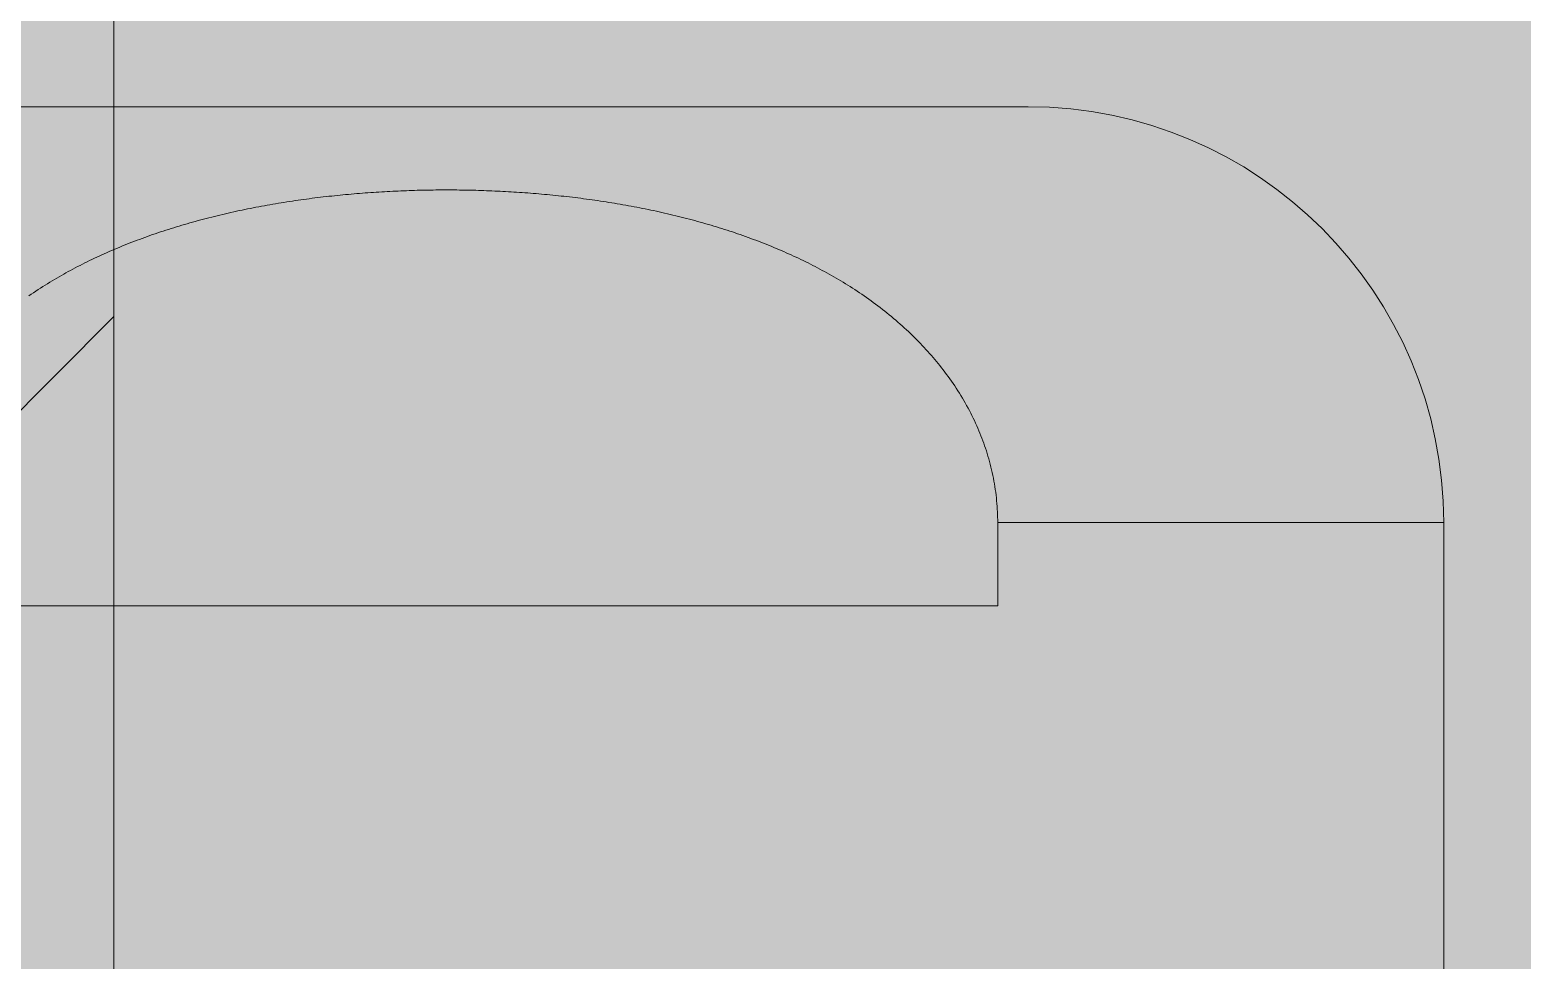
# Model space of a CAD drawing. Header units: millimetres. Extents: x 5622 to 8918, y 2044 to 6634.
# Drawn here: x 8365.06 to 8374.03, y 3718.7 to 3724.29 of the extents above; entities that cross this region are included whole.
import ezdxf

# ---------------------------------------------------------------- set-up
doc = ezdxf.new("R2010")
doc.units = ezdxf.units.MM
doc.linetypes.add('NASCOSTA', pattern=[9.525, 6.35, -3.175])
for name, color, linetype, lineweight in [('F_ARREDI', 7, 'Continuous', 5), ('F_FERRAMENTA', 253, 'Continuous', 5), ('F_MULTI laminato OPACO', 1, 'Continuous', 5), ('F_MULTI laminato OPACO_retino', 1, 'Continuous', 5), ('F_Proiezioni', 253, 'NASCOSTA', 9)]:
    doc.layers.add(name, color=color, linetype=linetype, lineweight=lineweight)

# ---------------------------------------------------------------- blocks, each defined once
blk = doc.blocks.new('PIEDINO_infilare_H.52_prospetto_fronte')
at = {"layer": 'F_FERRAMENTA'}
for p, q in [((-45528.2534, 10925.2187), (-45521.2534, 10925.2187)), ((-45525.4101, 10924.6857), (-45525.3933, 10924.6874)), ((-45525.3933, 10924.6874), (-45525.3765, 10924.6891)), ((-45525.3765, 10924.6891), (-45525.3597, 10924.6907)), ((-45525.3597, 10924.6907), (-45525.3429, 10924.6922)), ((-45525.3429, 10924.6922), (-45525.3261, 10924.6937)), ((-45525.3261, 10924.6937), (-45525.3093, 10924.6952)), ((-45525.3093, 10924.6952), (-45525.2926, 10924.6966)), ((-45525.2926, 10924.6966), (-45525.2759, 10924.698)), ((-45525.2759, 10924.698), (-45525.2591, 10924.6993)), ((-45525.2591, 10924.6993), (-45525.2424, 10924.7006)), ((-45525.2424, 10924.7006), (-45525.2258, 10924.7018)), ((-45525.2258, 10924.7018), (-45525.2091, 10924.703)), ((-45525.2091, 10924.703), (-45525.1925, 10924.7041)), ((-45525.1925, 10924.7041), (-45525.1758, 10924.7052)), ((-45525.1758, 10924.7052), (-45525.1593, 10924.7062)), ((-45525.1593, 10924.7062), (-45525.1427, 10924.7072)), ((-45525.1427, 10924.7072), (-45525.1261, 10924.7082)), ((-45525.1261, 10924.7082), (-45525.1096, 10924.7091)), ((-45525.1096, 10924.7091), (-45525.0931, 10924.71)), ((-45525.0931, 10924.71), (-45525.0766, 10924.7108)), ((-45525.0766, 10924.7108), (-45525.0601, 10924.7116)), ((-45525.0601, 10924.7116), (-45525.0437, 10924.7123)), ((-45525.0437, 10924.7123), (-45525.0273, 10924.713)), ((-45525.0273, 10924.713), (-45525.0109, 10924.7137)), ((-45525.0109, 10924.7137), (-45524.9946, 10924.7143)), ((-45524.9946, 10924.7143), (-45524.9783, 10924.7149)), ((-45524.9783, 10924.7149), (-45524.962, 10924.7154)), ((-45524.962, 10924.7154), (-45524.9457, 10924.7159)), ((-45524.9457, 10924.7159), (-45524.9295, 10924.7164)), ((-45524.9295, 10924.7164), (-45524.9133, 10924.7168)), ((-45524.9133, 10924.7168), (-45524.8972, 10924.7172)), ((-45524.8972, 10924.7172), (-45524.8811, 10924.7175)), ((-45524.8811, 10924.7175), (-45524.865, 10924.7178)), ((-45524.865, 10924.7178), (-45524.8489, 10924.718)), ((-45524.8489, 10924.718), (-45524.8329, 10924.7182)), ((-45524.8329, 10924.7182), (-45524.8169, 10924.7184)), ((-45524.8169, 10924.7184), (-45524.801, 10924.7185)), ((-45524.801, 10924.7185), (-45524.7851, 10924.7186)), ((-45524.7851, 10924.7186), (-45524.7693, 10924.7187)), ((-45524.7693, 10924.7187), (-45524.7534, 10924.7187)), ((-45524.7376, 10924.7187), (-45524.7534, 10924.7187)), ((-45524.7218, 10924.7186), (-45524.7376, 10924.7187)), ((-45524.7059, 10924.7185), (-45524.7218, 10924.7186)), ((-45524.6899, 10924.7184), (-45524.7059, 10924.7185)), ((-45524.674, 10924.7182), (-45524.6899, 10924.7184)), ((-45524.6579, 10924.718), (-45524.674, 10924.7182)), ((-45524.6419, 10924.7178), (-45524.6579, 10924.718)), ((-45524.6258, 10924.7175), (-45524.6419, 10924.7178)), ((-45524.6097, 10924.7172), (-45524.6258, 10924.7175)), ((-45524.5935, 10924.7168), (-45524.6097, 10924.7172)), ((-45524.5774, 10924.7164), (-45524.5935, 10924.7168)), ((-45524.5611, 10924.7159), (-45524.5774, 10924.7164)), ((-45524.5449, 10924.7154), (-45524.5611, 10924.7159)), ((-45524.5286, 10924.7149), (-45524.5449, 10924.7154)), ((-45524.5123, 10924.7143), (-45524.5286, 10924.7149)), ((-45524.4959, 10924.7137), (-45524.5123, 10924.7143)), ((-45524.4796, 10924.713), (-45524.4959, 10924.7137)), ((-45524.4632, 10924.7123), (-45524.4796, 10924.713)), ((-45524.4467, 10924.7116), (-45524.4632, 10924.7123)), ((-45524.4303, 10924.7108), (-45524.4467, 10924.7116)), ((-45524.4138, 10924.71), (-45524.4303, 10924.7108)), ((-45524.3973, 10924.7091), (-45524.4138, 10924.71)), ((-45524.3808, 10924.7082), (-45524.3973, 10924.7091)), ((-45524.3642, 10924.7072), (-45524.3808, 10924.7082)), ((-45524.3476, 10924.7062), (-45524.3642, 10924.7072)), ((-45524.331, 10924.7052), (-45524.3476, 10924.7062)), ((-45524.3144, 10924.7041), (-45524.331, 10924.7052)), ((-45524.2978, 10924.703), (-45524.3144, 10924.7041)), ((-45524.2811, 10924.7018), (-45524.2978, 10924.703)), ((-45524.2644, 10924.7006), (-45524.2811, 10924.7018)), ((-45524.2477, 10924.6993), (-45524.2644, 10924.7006)), ((-45524.231, 10924.698), (-45524.2477, 10924.6993)), ((-45524.2143, 10924.6966), (-45524.231, 10924.698)), ((-45524.1976, 10924.6952), (-45524.2143, 10924.6966)), ((-45524.1808, 10924.6937), (-45524.1976, 10924.6952)), ((-45524.164, 10924.6922), (-45524.1808, 10924.6937)), ((-45524.1472, 10924.6907), (-45524.164, 10924.6922)), ((-45524.1304, 10924.6891), (-45524.1472, 10924.6907)), ((-45524.1136, 10924.6874), (-45524.1304, 10924.6891)), ((-45524.0968, 10924.6857), (-45524.1136, 10924.6874)), ((-45525.9997, 10924.5943), (-45525.983, 10924.5978)), ((-45525.983, 10924.5978), (-45525.9662, 10924.6013)), ((-45525.9662, 10924.6013), (-45525.9495, 10924.6047)), ((-45525.9495, 10924.6047), (-45525.9327, 10924.6081)), ((-45525.9327, 10924.6081), (-45525.916, 10924.6114)), ((-45525.916, 10924.6114), (-45525.8992, 10924.6146)), ((-45525.8992, 10924.6146), (-45525.8824, 10924.6178)), ((-45525.8824, 10924.6178), (-45525.8656, 10924.621)), ((-45525.8656, 10924.621), (-45525.8487, 10924.624)), ((-45525.8487, 10924.624), (-45525.8319, 10924.6271)), ((-45525.8319, 10924.6271), (-45525.8151, 10924.63)), ((-45525.8151, 10924.63), (-45525.7982, 10924.633)), ((-45525.7982, 10924.633), (-45525.7814, 10924.6358)), ((-45525.7814, 10924.6358), (-45525.7645, 10924.6386)), ((-45525.7645, 10924.6386), (-45525.7476, 10924.6414)), ((-45525.7476, 10924.6414), (-45525.7308, 10924.6441)), ((-45525.7308, 10924.6441), (-45525.7139, 10924.6468)), ((-45525.7139, 10924.6468), (-45525.697, 10924.6494)), ((-45525.697, 10924.6494), (-45525.6801, 10924.6519)), ((-45525.6801, 10924.6519), (-45525.6632, 10924.6544)), ((-45525.6632, 10924.6544), (-45525.6463, 10924.6568)), ((-45525.6463, 10924.6568), (-45525.6294, 10924.6592)), ((-45525.6294, 10924.6592), (-45525.6125, 10924.6616)), ((-45525.6125, 10924.6616), (-45525.5956, 10924.6639)), ((-45525.5956, 10924.6639), (-45525.5787, 10924.6661)), ((-45525.5787, 10924.6661), (-45525.5619, 10924.6683)), ((-45525.5619, 10924.6683), (-45525.545, 10924.6704)), ((-45525.545, 10924.6704), (-45525.5281, 10924.6725)), ((-45525.5281, 10924.6725), (-45525.5112, 10924.6746)), ((-45525.5112, 10924.6746), (-45525.4943, 10924.6765)), ((-45525.4943, 10924.6765), (-45525.4775, 10924.6785)), ((-45525.4775, 10924.6785), (-45525.4606, 10924.6804)), ((-45525.4606, 10924.6804), (-45525.4438, 10924.6822)), ((-45525.4438, 10924.6822), (-45525.4269, 10924.684)), ((-45525.4269, 10924.684), (-45525.4101, 10924.6857)), ((-45524.08, 10924.684), (-45524.0968, 10924.6857)), ((-45524.0631, 10924.6822), (-45524.08, 10924.684)), ((-45524.0463, 10924.6804), (-45524.0631, 10924.6822)), ((-45524.0294, 10924.6785), (-45524.0463, 10924.6804)), ((-45524.0125, 10924.6765), (-45524.0294, 10924.6785)), ((-45523.9957, 10924.6746), (-45524.0125, 10924.6765)), ((-45523.9788, 10924.6725), (-45523.9957, 10924.6746)), ((-45523.9619, 10924.6704), (-45523.9788, 10924.6725)), ((-45523.945, 10924.6683), (-45523.9619, 10924.6704)), ((-45523.9281, 10924.6661), (-45523.945, 10924.6683)), ((-45523.9113, 10924.6639), (-45523.9281, 10924.6661)), ((-45523.8944, 10924.6616), (-45523.9113, 10924.6639)), ((-45523.8775, 10924.6592), (-45523.8944, 10924.6616)), ((-45523.8606, 10924.6568), (-45523.8775, 10924.6592)), ((-45523.8437, 10924.6544), (-45523.8606, 10924.6568)), ((-45523.8268, 10924.6519), (-45523.8437, 10924.6544)), ((-45523.8099, 10924.6494), (-45523.8268, 10924.6519)), ((-45523.793, 10924.6468), (-45523.8099, 10924.6494)), ((-45523.7761, 10924.6441), (-45523.793, 10924.6468)), ((-45523.7593, 10924.6414), (-45523.7761, 10924.6441)), ((-45523.7424, 10924.6386), (-45523.7593, 10924.6414)), ((-45523.7255, 10924.6358), (-45523.7424, 10924.6386)), ((-45523.7087, 10924.633), (-45523.7255, 10924.6358)), ((-45523.6918, 10924.63), (-45523.7087, 10924.633)), ((-45523.675, 10924.6271), (-45523.6918, 10924.63)), ((-45523.6581, 10924.624), (-45523.675, 10924.6271)), ((-45523.6413, 10924.621), (-45523.6581, 10924.624)), ((-45523.6245, 10924.6178), (-45523.6413, 10924.621)), ((-45523.6077, 10924.6146), (-45523.6245, 10924.6178)), ((-45523.5909, 10924.6114), (-45523.6077, 10924.6146)), ((-45523.5741, 10924.6081), (-45523.5909, 10924.6114)), ((-45523.5574, 10924.6047), (-45523.5741, 10924.6081)), ((-45523.5406, 10924.6013), (-45523.5574, 10924.6047)), ((-45523.5239, 10924.5978), (-45523.5406, 10924.6013)), ((-45523.5072, 10924.5943), (-45523.5239, 10924.5978)), ((-45526.3455, 10924.5064), (-45526.3293, 10924.5112)), ((-45526.3293, 10924.5112), (-45526.313, 10924.5159)), ((-45526.313, 10924.5159), (-45526.2968, 10924.5206)), ((-45526.2968, 10924.5206), (-45526.2805, 10924.5252)), ((-45526.2805, 10924.5252), (-45526.2642, 10924.5297)), ((-45526.2642, 10924.5297), (-45526.2479, 10924.5342)), ((-45526.2479, 10924.5342), (-45526.2315, 10924.5386)), ((-45526.2315, 10924.5386), (-45526.2151, 10924.543)), ((-45526.2151, 10924.543), (-45526.1987, 10924.5473)), ((-45526.1987, 10924.5473), (-45526.1822, 10924.5515)), ((-45526.1822, 10924.5515), (-45526.1657, 10924.5557)), ((-45526.1657, 10924.5557), (-45526.1492, 10924.5598)), ((-45526.1492, 10924.5598), (-45526.1327, 10924.5639)), ((-45526.1327, 10924.5639), (-45526.1161, 10924.5679)), ((-45526.1161, 10924.5679), (-45526.0996, 10924.5718)), ((-45526.0996, 10924.5718), (-45526.083, 10924.5757)), ((-45526.083, 10924.5757), (-45526.0663, 10924.5795)), ((-45526.0663, 10924.5795), (-45526.0497, 10924.5833)), ((-45526.0497, 10924.5833), (-45526.0331, 10924.587)), ((-45526.0331, 10924.587), (-45526.0164, 10924.5907)), ((-45526.0164, 10924.5907), (-45525.9997, 10924.5943)), ((-45523.4905, 10924.5907), (-45523.5072, 10924.5943)), ((-45523.4738, 10924.587), (-45523.4905, 10924.5907)), ((-45523.4572, 10924.5833), (-45523.4738, 10924.587)), ((-45523.4405, 10924.5795), (-45523.4572, 10924.5833)), ((-45523.4239, 10924.5757), (-45523.4405, 10924.5795)), ((-45523.4073, 10924.5718), (-45523.4239, 10924.5757)), ((-45523.3907, 10924.5679), (-45523.4073, 10924.5718)), ((-45523.3742, 10924.5639), (-45523.3907, 10924.5679)), ((-45523.3577, 10924.5598), (-45523.3742, 10924.5639)), ((-45523.3412, 10924.5557), (-45523.3577, 10924.5598)), ((-45523.3247, 10924.5515), (-45523.3412, 10924.5557)), ((-45523.3082, 10924.5473), (-45523.3247, 10924.5515)), ((-45523.2918, 10924.543), (-45523.3082, 10924.5473)), ((-45523.2754, 10924.5386), (-45523.2918, 10924.543)), ((-45523.259, 10924.5342), (-45523.2754, 10924.5386)), ((-45523.2427, 10924.5297), (-45523.259, 10924.5342)), ((-45523.2264, 10924.5252), (-45523.2427, 10924.5297)), ((-45523.2101, 10924.5206), (-45523.2264, 10924.5252)), ((-45523.1938, 10924.5159), (-45523.2101, 10924.5206)), ((-45523.1776, 10924.5112), (-45523.1938, 10924.5159)), ((-45523.1614, 10924.5064), (-45523.1776, 10924.5112)), ((-45526.615, 10924.4159), (-45526.5995, 10924.4217)), ((-45526.5995, 10924.4217), (-45526.5839, 10924.4275)), ((-45526.5839, 10924.4275), (-45526.5683, 10924.4332)), ((-45526.5683, 10924.4332), (-45526.5526, 10924.4388)), ((-45526.5526, 10924.4388), (-45526.5369, 10924.4444)), ((-45526.5369, 10924.4444), (-45526.5212, 10924.4499)), ((-45526.5212, 10924.4499), (-45526.5054, 10924.4553)), ((-45526.5054, 10924.4553), (-45526.4896, 10924.4607)), ((-45526.4896, 10924.4607), (-45526.4737, 10924.466)), ((-45526.4737, 10924.466), (-45526.4578, 10924.4713)), ((-45526.4578, 10924.4713), (-45526.4419, 10924.4765)), ((-45526.4419, 10924.4765), (-45526.4259, 10924.4816)), ((-45526.4259, 10924.4816), (-45526.4099, 10924.4867)), ((-45526.4099, 10924.4867), (-45526.3938, 10924.4917)), ((-45526.3938, 10924.4917), (-45526.3777, 10924.4967)), ((-45526.3777, 10924.4967), (-45526.3616, 10924.5016)), ((-45526.3616, 10924.5016), (-45526.3455, 10924.5064)), ((-45523.1453, 10924.5016), (-45523.1614, 10924.5064)), ((-45523.1291, 10924.4967), (-45523.1453, 10924.5016)), ((-45523.1131, 10924.4917), (-45523.1291, 10924.4967)), ((-45523.097, 10924.4867), (-45523.1131, 10924.4917)), ((-45523.081, 10924.4816), (-45523.097, 10924.4867)), ((-45523.065, 10924.4765), (-45523.081, 10924.4816)), ((-45523.0491, 10924.4713), (-45523.065, 10924.4765)), ((-45523.0332, 10924.466), (-45523.0491, 10924.4713)), ((-45523.0173, 10924.4607), (-45523.0332, 10924.466)), ((-45523.0015, 10924.4553), (-45523.0173, 10924.4607)), ((-45522.9857, 10924.4499), (-45523.0015, 10924.4553)), ((-45522.97, 10924.4444), (-45522.9857, 10924.4499)), ((-45522.9543, 10924.4388), (-45522.97, 10924.4444)), ((-45522.9386, 10924.4332), (-45522.9543, 10924.4388)), ((-45522.923, 10924.4275), (-45522.9386, 10924.4332)), ((-45522.9074, 10924.4217), (-45522.923, 10924.4275)), ((-45522.8919, 10924.4159), (-45522.9074, 10924.4217)), ((-45526.8419, 10924.3213), (-45526.8272, 10924.328)), ((-45526.8272, 10924.328), (-45526.8123, 10924.3347)), ((-45526.8123, 10924.3347), (-45526.7975, 10924.3413)), ((-45526.7975, 10924.3413), (-45526.7826, 10924.3479)), ((-45526.7826, 10924.3479), (-45526.7676, 10924.3544)), ((-45526.7676, 10924.3544), (-45526.7525, 10924.3608)), ((-45526.7525, 10924.3608), (-45526.7375, 10924.3672)), ((-45526.7375, 10924.3672), (-45526.7223, 10924.3735)), ((-45526.7223, 10924.3735), (-45526.7071, 10924.3798)), ((-45526.7071, 10924.3798), (-45526.6919, 10924.3859)), ((-45526.6919, 10924.3859), (-45526.6766, 10924.3921)), ((-45526.6766, 10924.3921), (-45526.6613, 10924.3981)), ((-45526.6613, 10924.3981), (-45526.6459, 10924.4041)), ((-45526.6459, 10924.4041), (-45526.6305, 10924.4101)), ((-45526.6305, 10924.4101), (-45526.615, 10924.4159)), ((-45522.8764, 10924.4101), (-45522.8919, 10924.4159)), ((-45522.861, 10924.4041), (-45522.8764, 10924.4101)), ((-45522.8456, 10924.3981), (-45522.861, 10924.4041)), ((-45522.8303, 10924.3921), (-45522.8456, 10924.3981)), ((-45522.815, 10924.3859), (-45522.8303, 10924.3921)), ((-45522.7997, 10924.3798), (-45522.815, 10924.3859)), ((-45522.7846, 10924.3735), (-45522.7997, 10924.3798)), ((-45522.7694, 10924.3672), (-45522.7846, 10924.3735)), ((-45522.7543, 10924.3608), (-45522.7694, 10924.3672)), ((-45522.7393, 10924.3544), (-45522.7543, 10924.3608)), ((-45522.7243, 10924.3479), (-45522.7393, 10924.3544)), ((-45522.7094, 10924.3413), (-45522.7243, 10924.3479)), ((-45522.6945, 10924.3347), (-45522.7094, 10924.3413)), ((-45522.6797, 10924.328), (-45522.6945, 10924.3347)), ((-45522.665, 10924.3213), (-45522.6797, 10924.328)), ((-45527.0143, 10924.2353), (-45527.0003, 10924.2429)), ((-45527.0003, 10924.2429), (-45526.9862, 10924.2503)), ((-45526.9862, 10924.2503), (-45526.9721, 10924.2577)), ((-45526.9721, 10924.2577), (-45526.9579, 10924.265)), ((-45526.9579, 10924.265), (-45526.9436, 10924.2723)), ((-45526.9436, 10924.2723), (-45526.9292, 10924.2795)), ((-45526.9292, 10924.2795), (-45526.9148, 10924.2866)), ((-45526.9148, 10924.2866), (-45526.9004, 10924.2937)), ((-45526.9004, 10924.2937), (-45526.8858, 10924.3007)), ((-45526.8858, 10924.3007), (-45526.8713, 10924.3076)), ((-45526.8713, 10924.3076), (-45526.8566, 10924.3145)), ((-45526.8566, 10924.3145), (-45526.8419, 10924.3213)), ((-45522.6503, 10924.3145), (-45522.665, 10924.3213)), ((-45522.6356, 10924.3076), (-45522.6503, 10924.3145)), ((-45522.621, 10924.3007), (-45522.6356, 10924.3076)), ((-45522.6065, 10924.2937), (-45522.621, 10924.3007)), ((-45522.592, 10924.2866), (-45522.6065, 10924.2937)), ((-45522.5776, 10924.2795), (-45522.592, 10924.2866)), ((-45522.5633, 10924.2723), (-45522.5776, 10924.2795)), ((-45522.549, 10924.265), (-45522.5633, 10924.2723)), ((-45522.5348, 10924.2577), (-45522.549, 10924.265)), ((-45522.5207, 10924.2503), (-45522.5348, 10924.2577)), ((-45522.5066, 10924.2429), (-45522.5207, 10924.2503)), ((-45522.4925, 10924.2353), (-45522.5066, 10924.2429)), ((-45527.1674, 10924.1464), (-45527.1533, 10924.1551)), ((-45527.1533, 10924.1551), (-45527.1393, 10924.1637)), ((-45527.1393, 10924.1637), (-45527.1253, 10924.1722)), ((-45527.1253, 10924.1722), (-45527.1114, 10924.1805)), ((-45527.1114, 10924.1805), (-45527.0974, 10924.1887)), ((-45527.0974, 10924.1887), (-45527.0836, 10924.1967)), ((-45527.0836, 10924.1967), (-45527.0698, 10924.2046)), ((-45527.0698, 10924.2046), (-45527.056, 10924.2124)), ((-45527.056, 10924.2124), (-45527.0422, 10924.2201)), ((-45527.0422, 10924.2201), (-45527.0283, 10924.2278)), ((-45527.0283, 10924.2278), (-45527.0143, 10924.2353)), ((-45522.4786, 10924.2278), (-45522.4925, 10924.2353)), ((-45522.4647, 10924.2201), (-45522.4786, 10924.2278)), ((-45522.4509, 10924.2124), (-45522.4647, 10924.2201)), ((-45522.4371, 10924.2046), (-45522.4509, 10924.2124)), ((-45522.4233, 10924.1967), (-45522.4371, 10924.2046)), ((-45522.4094, 10924.1887), (-45522.4233, 10924.1967)), ((-45522.3955, 10924.1805), (-45522.4094, 10924.1887)), ((-45522.3816, 10924.1722), (-45522.3955, 10924.1805)), ((-45522.3676, 10924.1637), (-45522.3816, 10924.1722)), ((-45522.3535, 10924.1551), (-45522.3676, 10924.1637)), ((-45522.3395, 10924.1464), (-45522.3535, 10924.1551)), ((-45527.2659, 10924.0816), (-45527.2518, 10924.0913)), ((-45527.2518, 10924.0913), (-45527.2378, 10924.1008)), ((-45527.2378, 10924.1008), (-45527.2237, 10924.1101)), ((-45527.2237, 10924.1101), (-45527.2096, 10924.1194)), ((-45527.2096, 10924.1194), (-45527.1955, 10924.1285)), ((-45527.1955, 10924.1285), (-45527.1815, 10924.1375)), ((-45527.1815, 10924.1375), (-45527.1674, 10924.1464)), ((-45522.3254, 10924.1375), (-45522.3395, 10924.1464)), ((-45522.3114, 10924.1285), (-45522.3254, 10924.1375)), ((-45522.2973, 10924.1194), (-45522.3114, 10924.1285)), ((-45522.2832, 10924.1101), (-45522.2973, 10924.1194)), ((-45522.2691, 10924.1008), (-45522.2832, 10924.1101)), ((-45522.255, 10924.0913), (-45522.2691, 10924.1008)), ((-45522.241, 10924.0816), (-45522.255, 10924.0913)), ((-45522.227, 10924.0719), (-45522.241, 10924.0816)), ((-45522.213, 10924.0621), (-45522.227, 10924.0719)), ((-45522.1991, 10924.0521), (-45522.213, 10924.0621)), ((-45522.1852, 10924.042), (-45522.1991, 10924.0521)), ((-45522.1713, 10924.0318), (-45522.1852, 10924.042)), ((-45522.1575, 10924.0215), (-45522.1713, 10924.0318)), ((-45522.1438, 10924.011), (-45522.1575, 10924.0215)), ((-45522.1301, 10924.0005), (-45522.1438, 10924.011)), ((-45522.1166, 10923.9899), (-45522.1301, 10924.0005)), ((-45522.1031, 10923.9791), (-45522.1166, 10923.9899)), ((-45522.0897, 10923.9683), (-45522.1031, 10923.9791)), ((-45522.0764, 10923.9573), (-45522.0897, 10923.9683)), ((-45522.0631, 10923.9463), (-45522.0764, 10923.9573)), ((-45522.05, 10923.9352), (-45522.0631, 10923.9463)), ((-45522.037, 10923.9239), (-45522.05, 10923.9352)), ((-45522.0241, 10923.9126), (-45522.037, 10923.9239)), ((-45522.0113, 10923.9012), (-45522.0241, 10923.9126)), ((-45521.9987, 10923.8898), (-45522.0113, 10923.9012)), ((-45521.9861, 10923.8783), (-45521.9987, 10923.8898)), ((-45521.9737, 10923.8667), (-45521.9861, 10923.8783)), ((-45521.9614, 10923.855), (-45521.9737, 10923.8667)), ((-45521.9493, 10923.8433), (-45521.9614, 10923.855)), ((-45521.9372, 10923.8316), (-45521.9493, 10923.8433)), ((-45521.9254, 10923.8198), (-45521.9372, 10923.8316)), ((-45521.9136, 10923.8079), (-45521.9254, 10923.8198)), ((-45521.9021, 10923.796), (-45521.9136, 10923.8079)), ((-45521.8906, 10923.7841), (-45521.9021, 10923.796)), ((-45521.8794, 10923.7722), (-45521.8906, 10923.7841)), ((-45521.8683, 10923.7602), (-45521.8794, 10923.7722)), ((-45521.8574, 10923.7482), (-45521.8683, 10923.7602)), ((-45521.8466, 10923.7362), (-45521.8574, 10923.7482)), ((-45521.836, 10923.7241), (-45521.8466, 10923.7362)), ((-45521.8256, 10923.7121), (-45521.836, 10923.7241)), ((-45521.8153, 10923.7001), (-45521.8256, 10923.7121)), ((-45521.8051, 10923.6878), (-45521.8153, 10923.7001)), ((-45521.7949, 10923.6753), (-45521.8051, 10923.6878)), ((-45521.7847, 10923.6626), (-45521.7949, 10923.6753)), ((-45521.7745, 10923.6498), (-45521.7847, 10923.6626)), ((-45521.7644, 10923.6367), (-45521.7745, 10923.6498)), ((-45521.7543, 10923.6234), (-45521.7644, 10923.6367)), ((-45521.7443, 10923.61), (-45521.7543, 10923.6234)), ((-45521.7343, 10923.5964), (-45521.7443, 10923.61)), ((-45521.7244, 10923.5826), (-45521.7343, 10923.5964)), ((-45521.7146, 10923.5687), (-45521.7244, 10923.5826)), ((-45521.7049, 10923.5547), (-45521.7146, 10923.5687)), ((-45521.6954, 10923.5405), (-45521.7049, 10923.5547)), ((-45521.6859, 10923.5262), (-45521.6954, 10923.5405)), ((-45521.6765, 10923.5117), (-45521.6859, 10923.5262)), ((-45521.6673, 10923.4971), (-45521.6765, 10923.5117)), ((-45521.6583, 10923.4825), (-45521.6673, 10923.4971)), ((-45521.6494, 10923.4677), (-45521.6583, 10923.4825)), ((-45521.6406, 10923.4528), (-45521.6494, 10923.4677)), ((-45521.6321, 10923.4379), (-45521.6406, 10923.4528)), ((-45521.6237, 10923.4228), (-45521.6321, 10923.4379)), ((-45521.6154, 10923.4077), (-45521.6237, 10923.4228)), ((-45521.6074, 10923.3926), (-45521.6154, 10923.4077)), ((-45521.5995, 10923.3774), (-45521.6074, 10923.3926)), ((-45521.5919, 10923.3622), (-45521.5995, 10923.3774)), ((-45521.5844, 10923.347), (-45521.5919, 10923.3622)), ((-45521.5771, 10923.3318), (-45521.5844, 10923.347)), ((-45521.57, 10923.3166), (-45521.5771, 10923.3318)), ((-45521.5631, 10923.3014), (-45521.57, 10923.3166)), ((-45521.5565, 10923.2862), (-45521.5631, 10923.3014)), ((-45521.55, 10923.2711), (-45521.5565, 10923.2862)), ((-45521.5437, 10923.256), (-45521.55, 10923.2711)), ((-45521.5377, 10923.2409), (-45521.5437, 10923.256)), ((-45521.5319, 10923.226), (-45521.5377, 10923.2409)), ((-45521.5263, 10923.2111), (-45521.5319, 10923.226)), ((-45521.5208, 10923.1962), (-45521.5263, 10923.2111)), ((-45521.5155, 10923.181), (-45521.5208, 10923.1962)), ((-45521.5103, 10923.1657), (-45521.5155, 10923.181)), ((-45521.5052, 10923.1501), (-45521.5103, 10923.1657)), ((-45521.5002, 10923.1343), (-45521.5052, 10923.1501)), ((-45521.4954, 10923.1183), (-45521.5002, 10923.1343)), ((-45521.4907, 10923.1022), (-45521.4954, 10923.1183)), ((-45521.4862, 10923.0859), (-45521.4907, 10923.1022)), ((-45521.4819, 10923.0695), (-45521.4862, 10923.0859)), ((-45521.4777, 10923.053), (-45521.4819, 10923.0695)), ((-45521.4737, 10923.0363), (-45521.4777, 10923.053)), ((-45521.4698, 10923.0196), (-45521.4737, 10923.0363)), ((-45521.4662, 10923.0027), (-45521.4698, 10923.0196)), ((-45521.4628, 10922.9858), (-45521.4662, 10923.0027)), ((-45521.4596, 10922.9689), (-45521.4628, 10922.9858)), ((-45521.4566, 10922.9519), (-45521.4596, 10922.9689)), ((-45521.4538, 10922.9349), (-45521.4566, 10922.9519)), ((-45521.4512, 10922.9179), (-45521.4538, 10922.9349)), ((-45521.4489, 10922.9009), (-45521.4512, 10922.9179)), ((-45521.4468, 10922.8839), (-45521.4489, 10922.9009)), ((-45521.4449, 10922.8669), (-45521.4468, 10922.8839)), ((-45521.4432, 10922.85), (-45521.4449, 10922.8669)), ((-45521.4417, 10922.8332), (-45521.4432, 10922.85)), ((-45521.4404, 10922.8165), (-45521.4417, 10922.8332)), ((-45521.4393, 10922.7998), (-45521.4404, 10922.8165)), ((-45521.4384, 10922.7833), (-45521.4393, 10922.7998)), ((-45521.4377, 10922.7669), (-45521.4384, 10922.7833)), ((-45521.4372, 10922.7507), (-45521.4377, 10922.7669)), ((-45521.4369, 10922.7346), (-45521.4372, 10922.7507)), ((-45521.4368, 10922.7187), (-45521.4369, 10922.7346)), ((-45521.4368, 10922.7187), (-45518.7534, 10922.7187)), ((-45521.4368, 10922.2187), (-45521.4368, 10922.7187)), ((-45518.7534, 10865.2187), (-45518.7534, 10922.7187)), ((-45528.0701, 10922.2187), (-45521.4368, 10922.2187))]:
    blk.add_line(p, q, dxfattribs=at)
blk.add_arc((-45521.2534, 10922.7187), 2.5, 0, 90, dxfattribs=at)
blk = doc.blocks.new("LIBRERIA_ingresso-living_sez._B.B'")
at = {"layer": 'F_MULTI laminato OPACO_retino', "true_color": 0x636466}
h = blk.add_hatch(color=251, dxfattribs=at)
h.dxf.hatch_style = 1
h.paths.add_polyline_path([(41313.1315, 11071.1262), (41913.1315, 11071.1262), (41913.1315, 13145.6262), (41313.1315, 13145.6262)])
at = {"layer": 'F_MULTI laminato OPACO_retino', "true_color": 0x939598}
h = blk.add_hatch(color=252, dxfattribs=at)
h.dxf.hatch_style = 1
h.paths.add_polyline_path([(41313.1315, 13145.6262), (41613.1315, 13145.6262), (41613.1315, 11071.1262), (41313.1315, 11071.1262)])
at = {"layer": 'F_Proiezioni', "color": 1}
blk.add_lwpolyline([(41343.1315, 11145.6259), (41361.1315, 11145.6259), (41361.1315, 11071.1259), (41343.1315, 11071.1259)], close=True, dxfattribs=at)
at = {"color": 4}
blk.add_blockref('PIEDINO_infilare_H.52_prospetto_fronte', (86887.885, 205.9075), dxfattribs=at)

msp = doc.modelspace()

# ---------------------------------------------------------------- hatches: boundary and pattern name
at = {"layer": 'F_MULTI laminato OPACO_retino', "true_color": 0xc7c8ca}
h = msp.add_hatch(color=9, dxfattribs=at)
h.dxf.hatch_style = 1
h.paths.add_polyline_path([(8347.5628, 3738.3265), (8365.5628, 3738.3265), (8365.5628, 3663.8265), (8347.5628, 3663.8265)])
at = {"layer": 'F_MULTI laminato OPACO_retino', "true_color": 0x636466}
h = msp.add_hatch(dxfattribs=at)
h.set_pattern_fill('ANSI31', color=251)
h.set_pattern_definition([(45, (75583.9426, -7407.2998), (-2.24506403, 2.24506403), [])])
h.paths.add_polyline_path([(8347.5628, 3738.3265), (8365.5628, 3738.3265), (8365.5628, 3663.8265), (8347.5628, 3663.8265)])

# ---------------------------------------------------------------- linework, layer by layer
at = {"layer": 'F_MULTI laminato OPACO', "color": 3}
msp.add_lwpolyline([(8347.5628, 3738.3265), (8365.5628, 3738.3265), (8365.5628, 3663.8265), (8347.5628, 3663.8265)], close=True, dxfattribs=at)

# ---------------------------------------------------------------- block references
at = {"layer": 'F_ARREDI'}
msp.add_blockref("LIBRERIA_ingresso-living_sez._B.B'", (-32995.5688, -7407.2995), dxfattribs=at)

doc.saveas('drawing.dxf')
